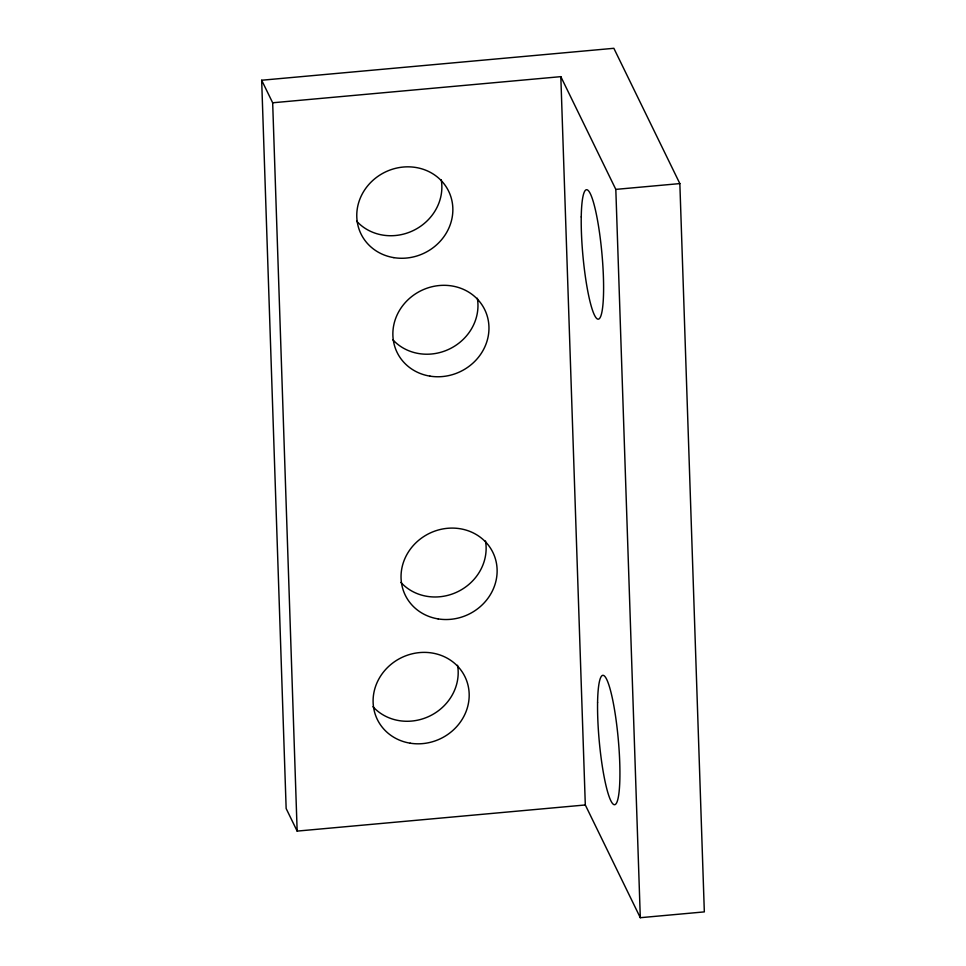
<?xml version="1.0" encoding="UTF-8"?>
<svg xmlns="http://www.w3.org/2000/svg" width="966" height="966" viewBox="0 0 966 966"><rect width="100%" height="100%" fill="white"/><g stroke="black" fill="none" stroke-linecap="round" stroke-linejoin="round"><path stroke-width="1.45" d="M261.665 80.238L613.857 48.3L679.847 183.588L704.335 911.892L640.301 917.7L585.311 804.968L560.823 76.652L272.666 102.782L261.665 80.238L286.153 808.542L297.154 831.098L585.311 804.968M560.823 76.652L615.813 189.384L679.847 183.588M615.813 189.384L640.301 917.7M272.666 102.782L297.154 831.098M477.337 298.228A48.759 44.979 -26 0 1 449.709 348.883A48.759 44.979 -26 0 1 392.751 339.658M485.5 540.996A48.759 44.979 -26 0 1 457.872 591.651A48.759 44.979 -26 0 1 400.914 582.426M457.558 665.284A48.759 44.979 -26 0 1 429.942 715.939A48.759 44.979 -26 0 1 372.973 706.714M441.233 179.748A48.759 44.979 -26 0 1 413.617 230.391A48.759 44.979 -26 0 1 356.647 221.178M597.58 702.463A65 9.563 84.8 0 0 613.543 804.412A65 9.563 84.8 0 0 615.052 712.968A65 9.563 84.8 0 0 597.58 702.463M581.242 216.915A65 9.563 84.8 0 0 597.217 318.865A65 9.563 84.8 0 0 598.727 227.433A65 9.563 84.8 0 0 581.242 216.915M429.967 376.136A48.759 44.979 -26 0 0 486.912 315.049A48.759 44.979 -26 0 0 405.877 301.923A48.759 44.979 -26 0 0 429.967 376.136M438.129 618.904A48.759 44.979 -26 0 0 495.075 557.817A48.759 44.979 -26 0 0 414.04 544.703A48.759 44.979 -26 0 0 438.129 618.904M410.188 743.192A48.759 44.979 -26 0 0 467.133 682.105A48.759 44.979 -26 0 0 386.098 668.991A48.759 44.979 -26 0 0 410.188 743.192M393.862 257.644A48.759 44.979 -26 0 0 450.808 196.569A48.759 44.979 -26 0 0 369.773 183.443A48.759 44.979 -26 0 0 393.862 257.644"/></g></svg>
